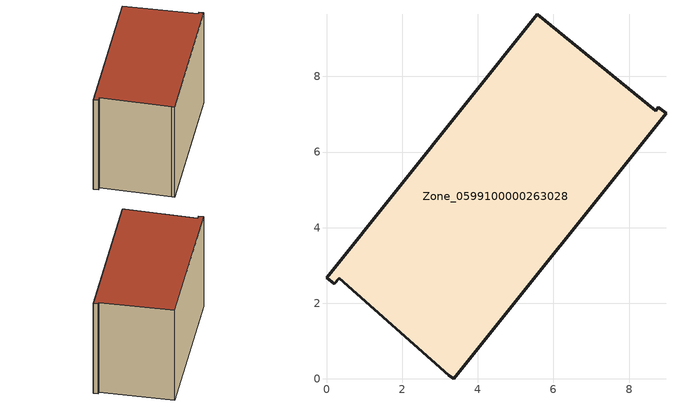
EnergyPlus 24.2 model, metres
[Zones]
Zone_0599100000263028
 floor ground (C_G): 5.57,9.65 8.71,7.1 8.78,7.18 8.98,7.03 3.36,0 3.24,0.1 0.33,2.67 0.21,2.51 0,2.68 z0.55
 wall outside (C_F): 3.36,0 8.98,7.03 8.78,7.18 8.71,7.1 5.57,9.65 0,2.68 0.21,2.51 0.33,2.67 3.24,0.1 3.36,0 z0.55:6.2
 roof outside (C_R): 8.71,7.1 5.57,9.65 0,2.68 0.21,2.51 0.33,2.67 3.24,0.1 3.36,0 8.98,7.03 8.78,7.18 z6.2
[BUILDING]
Pand.0599100000263028: North Axis=0; Terrain=City; Loads Convergence Tolerance Value=0.04; Temperature Convergence Tolerance Value=0.4; Solar Distribution=FullExterior; Maximum Number of Warmup Days=25; Minimum Number of Warmup Days=1
[Site:Location]
Rotterdam.The.Hague.AP_ZH_NLD Design_Conditions: Latitude=51.96; Longitude=4.45; Time Zone=1; Elevation=-4.5
[SITE:GROUNDTEMPERATURE:BUILDINGSURFACE]
18, 18, 18, 18, 18, 18, 18, 18, 18, 18, 18, 18
[MATERIAL] Thermal Absorptance=0.9; Solar Absorptance=0.7; Visible Absorptance=0.7
Name | Roughness | Thickness | Conductivity | Density | Specific Heat
G.TI.1946-1964 | MediumSmooth | 0.15 | 1 | 540 | 1210
F.TI.1946-1964 | Rough | 0.3 | 0.857143 | 1920 | 840
R.TI.1946-1964 | MediumRough | 0.2 | 0.277778 | 1500 | 1000
[CONSTRUCTION]
C_G: G.TI.1946-1964
C_F: F.TI.1946-1964
C_R: R.TI.1946-1964
[ZONE]
Zone_0599100000263028: Type=1; Multiplier=1; Ceiling Height=Autocalculate; Volume=Autocalculate; Floor Area=autocalculate; Part of Total Floor Area=Yes
[ZONEINFILTRATION:DESIGNFLOWRATE]
Infil_Zone_0599100000263028: Zone or ZoneList or Space or SpaceList=Zone_0599100000263028; Schedule=AlwaysOn; Design Flow Rate Calculation Method=Flow/Area; Flow Rate per Floor Area=0.003; Constant Term Coefficient=1; Temperature Term Coefficient=0; Velocity Term Coefficient=0; Velocity Squared Term Coefficient=0
[HVACTEMPLATE:ZONE:IDEALLOADSAIRSYSTEM]
Zone_0599100000263028: Maximum Heating Supply Air Temperature=50; Minimum Cooling Supply Air Temperature=13; Maximum Heating Supply Air Humidity Ratio=0.0156; Minimum Cooling Supply Air Humidity Ratio=0.0077; Heating Limit=NoLimit; Cooling Limit=NoLimit; Dehumidification Control Type=ConstantSensibleHeatRatio; Cooling Sensible Heat Ratio=0.7; Dehumidification Setpoint=60; Humidification Control Type=None; Humidification Setpoint=30; Outdoor Air Method=None; Outdoor Air Flow Rate per Person=0.00944; Outdoor Air Flow Rate per Zone Floor Area=0; Outdoor Air Flow Rate per Zone=0; Demand Controlled Ventilation Type=None; Outdoor Air Economizer Type=NoEconomizer; Heat Recovery Type=None; Sensible Heat Recovery Effectiveness=0.7; Latent Heat Recovery Effectiveness=0.65
[ZONECONTROL:THERMOSTAT]
ThermostatControl_Zone_0599100000263028: Zone or ZoneList=Zone_0599100000263028; Control Type Schedule=DualSetpointControlType; Control 1=Thermostat_Zone_0599100000263028; Temperature Difference Between Cutout And Setpoint=0
[THERMOSTATSETPOINT:DUALSETPOINT]
Thermostat_Zone_0599100000263028: Heating Setpoint Temperature Schedule=HeatingSetpoint_Zone_0599100000263028; Cooling Setpoint Temperature Schedule=CoolingSetpoint_Zone_0599100000263028
[SCHEDULE:COMPACT]
HeatingSetpoint_Zone_0599100000263028: Through: 12/31, For: AllDays, Until: 24:00, 21
CoolingSetpoint_Zone_0599100000263028: Through: 12/31, For: AllDays, Until: 24:00, 24
DualSetpointControlType: Through: 12/31, For: AllDays, Until: 24:00, 4
AlwaysOn: Through: 12/31, For: AllDays, Until: 24:00, 1
